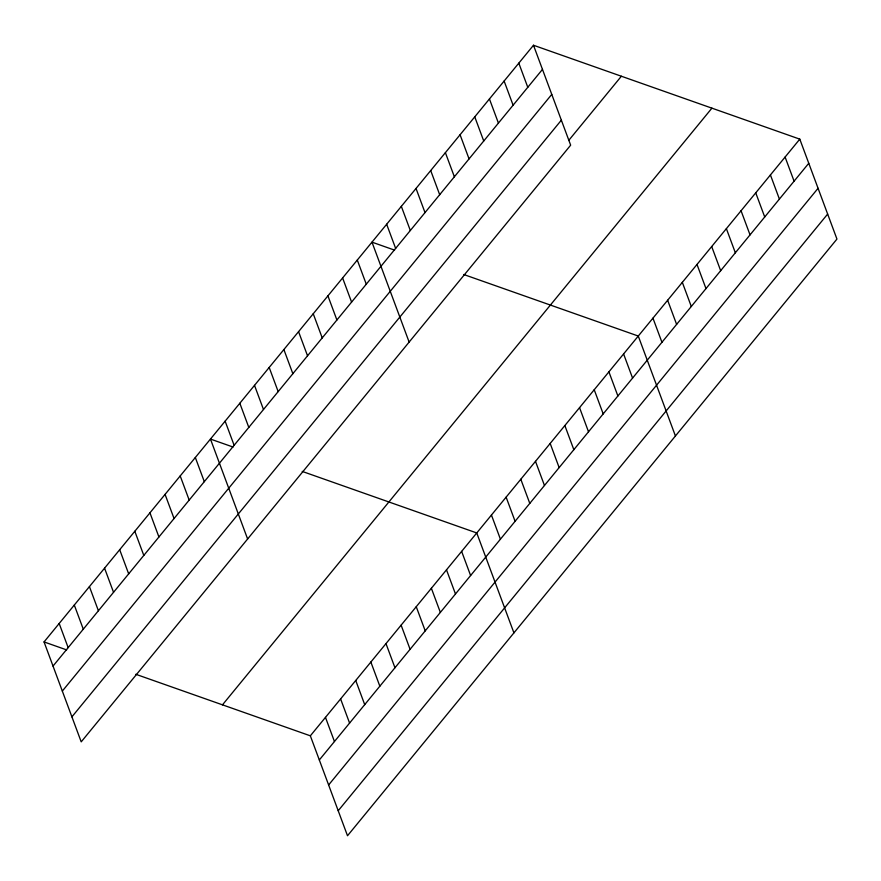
<?xml version="1.0" encoding="UTF-8"?>
<svg xmlns="http://www.w3.org/2000/svg" width="881" height="881" viewBox="0 0 881 881"><rect width="100%" height="100%" fill="white"/><g stroke="black" fill="none" stroke-linecap="round" stroke-linejoin="round"><path stroke-width="1.32" d="M533.49 45.25L570.657 145.178L81.206 741.857L44.05 641.93L533.49 45.25L799.794 139.143L836.95 239.07L347.51 835.75L310.343 735.822L135.806 674.284M53.025 666.08L542.465 69.401M62.331 691.078L551.77 94.399M71.912 716.848L561.351 120.168M568.686 140.464L621.369 76.24M222.475 704.844L711.914 108.165M310.343 735.822L799.794 139.143M319.329 759.962L808.769 163.282M328.624 784.971L818.064 188.292M338.205 810.74L827.655 214.061M394.578 250.127L371.98 242.154L409.136 342.081M463.736 274.509L638.273 336.046L675.43 435.974M233.058 447.03L210.46 439.068L247.616 538.985M302.216 471.412L476.753 532.95L513.92 632.877M44.05 641.93L66.648 649.903M785.103 157.049L794.089 181.189M770.423 174.945L779.399 199.084M755.744 192.851L764.719 216.99M741.053 210.746L750.039 234.886M726.373 228.642L735.349 252.792M711.694 246.548L720.669 270.687M697.003 264.443L705.989 288.594M682.323 282.349L691.299 306.489M667.644 300.245L676.619 324.395M652.953 318.151L661.939 342.291M518.81 63.157L527.785 87.296M623.594 353.953L632.569 378.092M504.13 81.052L513.105 105.202M608.903 371.848L617.889 395.987M489.44 98.958L498.426 123.098M594.223 389.754L603.199 413.894M474.76 116.854L483.735 141.004M579.544 407.65L588.519 431.789M460.08 134.76L469.055 158.899M564.853 425.556L573.839 449.695M445.39 152.655L454.376 176.795M550.173 443.451L559.149 467.591M430.71 170.562L439.685 194.701M535.494 461.347L544.469 485.497M416.03 188.457L425.005 212.596M520.803 479.253L529.789 503.392M401.34 206.363L410.326 230.503M506.123 497.148L515.099 521.299M386.66 224.259L395.635 248.398M491.444 515.055L500.419 539.194M357.29 260.06L366.276 284.2M461.633 551.396L470.608 575.535M342.61 277.956L351.585 302.106M446.502 569.842L455.477 593.981M327.93 295.862L336.905 320.001M431.371 588.277L440.357 612.427M313.24 313.757L322.226 337.908M416.25 606.723L425.226 630.862M298.56 331.663L307.535 355.803M401.119 625.169L410.094 649.308M283.88 349.559L292.855 373.709M385.988 643.615L394.963 667.754M269.19 367.465L278.176 391.605M370.857 662.049L379.843 686.2M254.51 385.36L263.485 409.5M355.737 680.495L364.712 704.635M239.83 403.267L248.805 427.406M340.606 698.941L349.581 723.081M225.14 421.162L234.126 445.301M325.474 717.376L334.45 741.527M195.329 457.503L204.315 481.654M180.209 475.949L189.184 500.089M165.077 494.395L174.053 518.535M149.946 512.83L158.921 536.981M134.815 531.276L143.801 555.415M119.695 549.722L128.67 573.861M104.564 568.168L113.539 592.307M89.433 586.603L98.408 610.753M74.301 605.049L83.288 629.188M59.181 623.495L68.156 647.634"/></g></svg>
